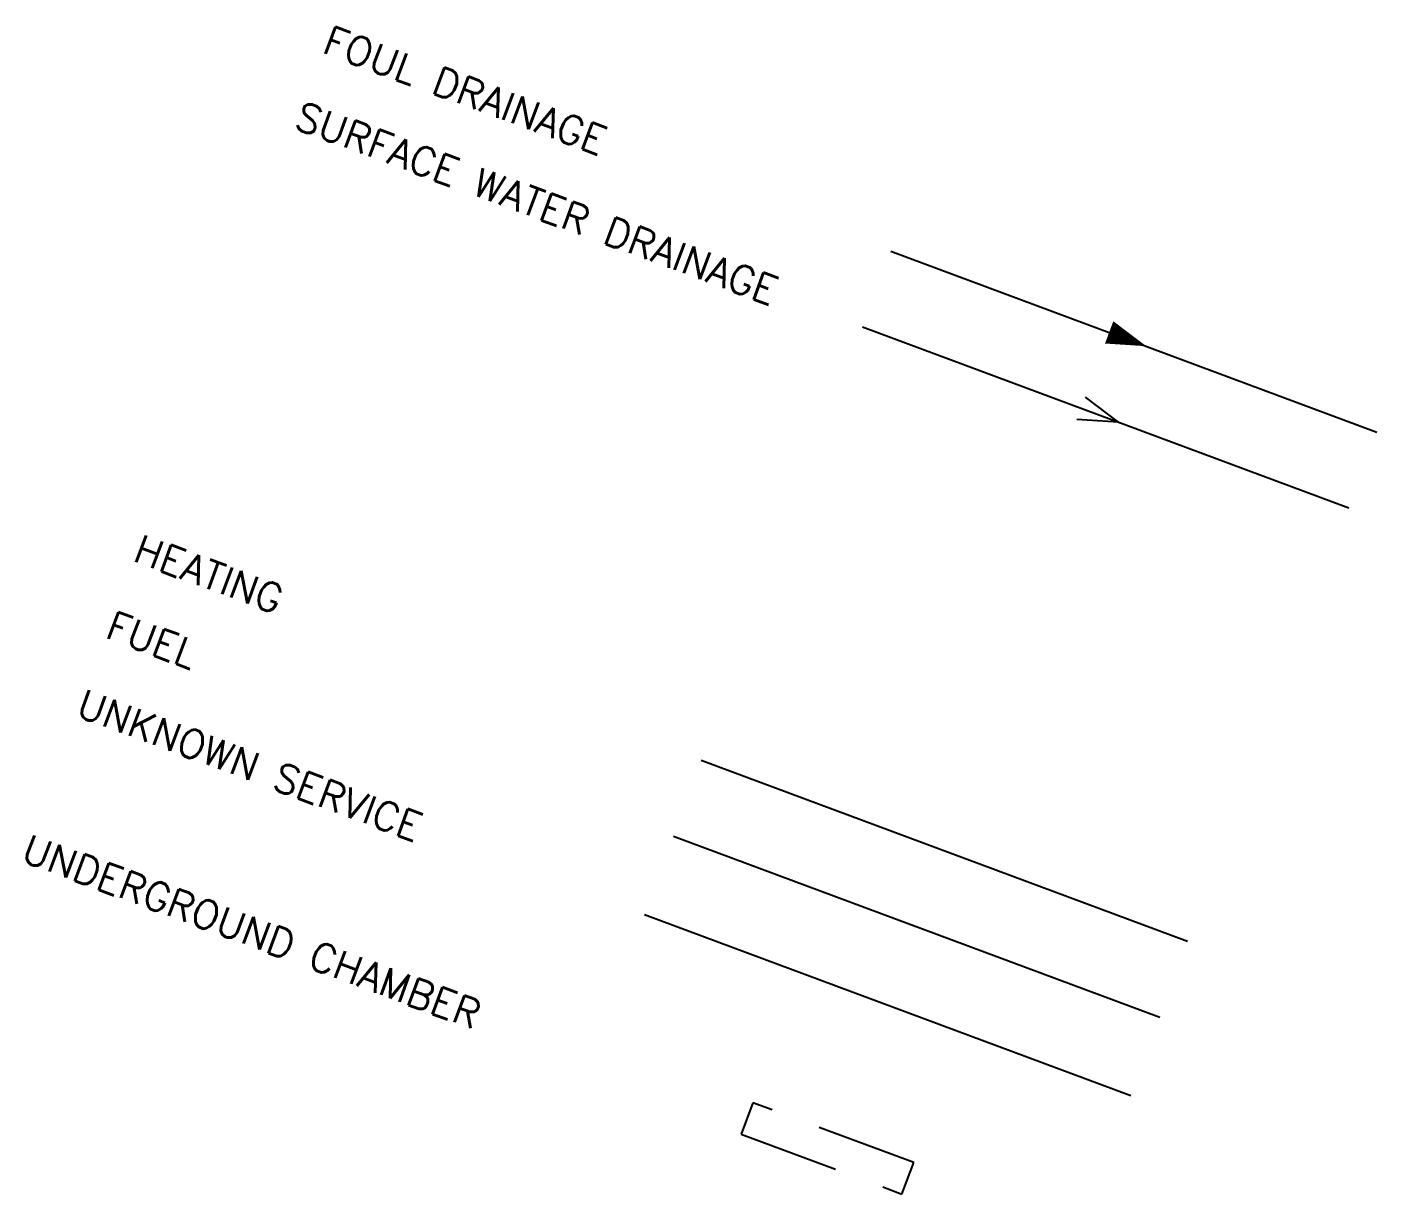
# Model space of a CAD drawing. Header units: millimetres. Extents: x 521005098 to 521837086, y 174609906 to 175681253.
# Drawn here: x 521021892 to 521038915, y 174803869 to 174818591 of the extents above; entities that cross this region are included whole.
import ezdxf

# ---------------------------------------------------------------- set-up
doc = ezdxf.new("R2010")
doc.units = ezdxf.units.MM
doc.header["$LTSCALE"] = 200
doc.linetypes.add('layout$0$HIDDEN', pattern=[9.525, 6.35, -3.175])
for name, color, linetype in [('layout$0$ED-CHAMBER', 7, 'layout$0$HIDDEN'), ('layout$0$ED-FOUL', 3, 'Continuous'), ('layout$0$ED-FUEL', 104, 'Continuous'), ('layout$0$ED-HEATING', 240, 'layout$0$HIDDEN'), ('layout$0$ED-STORM', 3, 'Continuous'), ('layout$0$ED-UNKNOWN_SERVICE', 190, 'Continuous')]:
    doc.layers.add(name, color=color, linetype=linetype)
doc.styles.add('layout$0$ROMANS', font='Romans.shx')

# ---------------------------------------------------------------- blocks, each defined once
blk = doc.blocks.new('layout')
at = {"layer": 'layout$0$ED-CHAMBER'}
blk.add_lwpolyline([(521030897.5, 174804624), (521032925.3, 174803869), (521033072.8, 174804265.2), (521031045.1, 174805020.3)], close=True, dxfattribs=at)
at = {"layer": 'layout$0$ED-FOUL'}
blk.add_line((521032783.8, 174815764), (521038915.1, 174813481), dxfattribs=at)
blk.add_lwpolyline([(521036006.2, 174814564.1, 0, 300, 0), (521035537.7, 174814738.6, 300, 300, 0)], format="xyseb", dxfattribs=at)
at = {"layer": 'layout$0$ED-FUEL'}
blk.add_line((521030046, 174808384.1), (521036177.3, 174806101.1), dxfattribs=at)
at = {"layer": 'layout$0$ED-HEATING', "color": 240, "linetype": 'Continuous'}
blk.add_line((521030392.5, 174809341.9), (521036523.8, 174807058.8), dxfattribs=at)
at = {"layer": 'layout$0$ED-STORM'}
blk.add_line((521032428, 174814808.4), (521038559.3, 174812525.4), dxfattribs=at)
blk.add_lwpolyline([(521035236.2, 174813922.6), (521035653.1, 174813607.1), (521035131.4, 174813641.2)], dxfattribs=at)
at = {"layer": 'layout$0$ED-UNKNOWN_SERVICE'}
blk.add_line((521029678.1, 174807396.1), (521035809.4, 174805113), dxfattribs=at)
at = {"layer": 'layout$0$ED-CHAMBER', "style": 'layout$0$ROMANS'}
blk.add_text('UNDERGROUND CHAMBER', height=360, rotation=339.57696, dxfattribs=at).set_placement((521021801.3, 174808077.4))
at = {"layer": 'layout$0$ED-FOUL', "style": 'layout$0$ROMANS'}
blk.add_text('FOUL DRAINAGE', height=360, rotation=339.57696, dxfattribs=at).set_placement((521025598.5, 174818275.2))
at = {"layer": 'layout$0$ED-FUEL', "style": 'layout$0$ROMANS'}
blk.add_text('FUEL', height=360, rotation=339.57696, dxfattribs=at).set_placement((521022860.7, 174810895.2))
at = {"layer": 'layout$0$ED-HEATING', "color": 240, "style": 'layout$0$ROMANS'}
blk.add_text('HEATING', height=360, rotation=339.57696, dxfattribs=at).set_placement((521023209.9, 174811860.3))
at = {"layer": 'layout$0$ED-STORM', "style": 'layout$0$ROMANS'}
blk.add_text('SURFACE WATER DRAINAGE', height=360, rotation=339.57696, dxfattribs=at).set_placement((521025242.7, 174817319.6))
at = {"layer": 'layout$0$ED-UNKNOWN_SERVICE', "style": 'layout$0$ROMANS'}
blk.add_text('UNKNOWN SERVICE', height=360, rotation=339.57696, dxfattribs=at).set_placement((521022492.8, 174809907.2))

msp = doc.modelspace()

# ---------------------------------------------------------------- block references
msp.add_blockref('layout', (0, 0))

doc.saveas('drawing.dxf')
